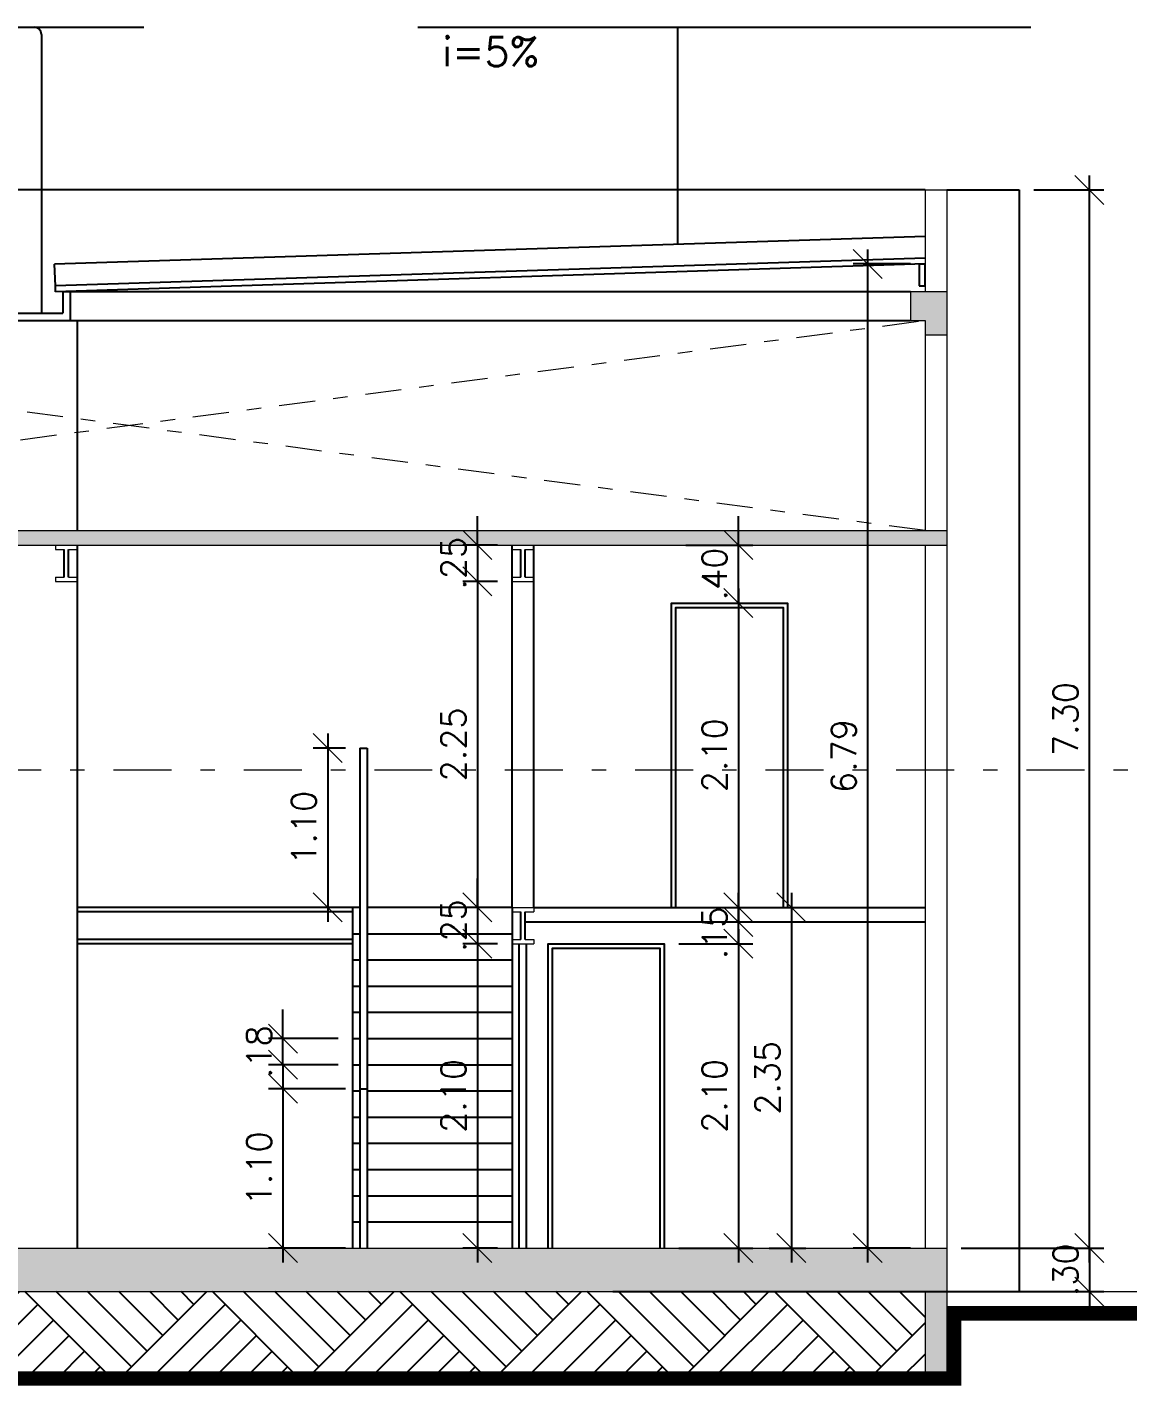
# Model space of a CAD drawing. Header units: millimetres. Extents: x 521 to 1055, y 261 to 520.
# Drawn here: x 887.71 to 895.3, y 453.61 to 462.98 of the extents above; entities that cross this region are included whole.
import ezdxf

# ---------------------------------------------------------------- set-up
doc = ezdxf.new("R2010")
doc.units = ezdxf.units.MM
doc.linetypes.add('CONTINU', pattern=[0])
doc.linetypes.add('DASHDOT', pattern=[1, 0.5, -0.25, 0, -0.25])
doc.layers.add('0.1', color=8, linetype='Continuous', lineweight=13)
doc.styles.add('ROMANS', font='romans')
doc.styles.get("Standard").update_dxf_attribs({"font": 'romans.shx'})
doc.dimstyles.new('Fares Eng - 50', dxfattribs={"dimscale": 2, "dimtxt": 0.085, "dimasz": 0.1, "dimexe": 0.05, "dimexo": 0.05, "dimgap": 0.04, "dimtad": 1, "dimzin": 4, "dimdsep": 46, "dimtxsty": 'ROMANS', "dimblk1": 'OBLIQUE', "dimblk2": 'OBLIQUE', "dimsah": 1, "dimcen": 0.05, "dimdle": 0.05, "dimclrd": 8, "dimclre": 8, "dimclrt": 8, "dimaunit": 1, "dimadec": 0, "dimazin": 0, "dimtfac": 1, "dimtix": 1, "dimtmove": 2, "dimatfit": 0, "dimldrblk": 'OPEN90', "dimfxl": 1, "dimtolj": 1, "dimtzin": 0, "dimarcsym": 0})

# ---------------------------------------------------------------- blocks, each defined once
blk = doc.blocks.new('_OBLIQUE')
at = {"color": 0, "linetype": 'ByBlock'}
blk.add_line((-0.5, -0.5), (0.5, 0.5), dxfattribs=at)
blk = doc.blocks.new('*D1841')
at = {"layer": '0.1', "color": 8, "linetype": 'CONTINU', "lineweight": -2, "transparency": 16777216}
for p, q in [((895.0368, 454.4565), (895.0368, 461.9565)), ((894.6523, 461.8565), (895.1368, 461.8565)), ((894.1523, 454.5565), (895.1368, 454.5565))]:
    blk.add_line(p, q, dxfattribs=at)
at = {"layer": 'DEFPOINTS', "color": 0, "linetype": 'CONTINU', "lineweight": -2, "transparency": 16777216}
for p in [(894.5523, 461.8565), (895.0368, 461.8565), (894.0523, 454.5565)]:
    blk.add_point(p, dxfattribs=at)
at = {"layer": '0.1', "color": 8, "linetype": 'CONTINU', "lineweight": -2, "transparency": 16777216, "xscale": 0.2, "yscale": 0.2, "zscale": 0.2}
for p, rotation in [((895.0368, 461.8565), 90), ((895.0368, 454.5565), 270)]:
    blk.add_blockref('_OBLIQUE', p, dxfattribs=dict(at, rotation=rotation))
at = {"layer": '0.1', "color": 8, "linetype": 'CONTINU', "lineweight": -2, "transparency": 16777216, "insert": (894.8718, 458.2065), "char_height": 0.17, "attachment_point": 5, "rotation": 90, "style": 'ROMANS'}
blk.add_mtext('\\A1;7.30', dxfattribs=at)
blk = doc.blocks.new('_Open90')
at = {"color": 0, "linetype": 'ByBlock', "lineweight": -2}
for p, q in [((-0.5, 0.5), (0, 0)), ((0, 0), (-1, 0)), ((0, 0), (-0.5, -0.5))]:
    blk.add_line(p, q, dxfattribs=at)
blk = doc.blocks.new('*D1842')
at = {"layer": '0.1', "color": 8, "linetype": 'CONTINU', "lineweight": -2, "transparency": 16777216}
for p, q in [((895.0368, 454.5565), (895.0368, 454.7565)), ((894.2523, 454.5565), (895.1368, 454.5565)), ((895.0368, 454.5565), (895.0368, 454.2565)), ((891.747, 454.2565), (895.1368, 454.2565)), ((895.0368, 454.2565), (895.0368, 454.0565))]:
    blk.add_line(p, q, dxfattribs=at)
at = {"layer": 'DEFPOINTS', "color": 0, "linetype": 'CONTINU', "lineweight": -2, "transparency": 16777216}
for p in [(894.1523, 454.5565), (891.647, 454.2565), (895.0368, 454.2565)]:
    blk.add_point(p, dxfattribs=at)
at = {"layer": '0.1', "color": 8, "linetype": 'CONTINU', "lineweight": -2, "transparency": 16777216, "xscale": 0.2, "yscale": 0.2, "zscale": 0.2}
for p, rotation in [((895.0368, 454.5565), 270), ((895.0368, 454.2565), 90)]:
    blk.add_blockref('_OBLIQUE', p, dxfattribs=dict(at, rotation=rotation))
at = {"layer": '0.1', "color": 8, "linetype": 'CONTINU', "lineweight": -2, "transparency": 16777216, "insert": (894.8718, 454.4065), "char_height": 0.17, "attachment_point": 5, "rotation": 90, "style": 'ROMANS'}
blk.add_mtext('\\A1;.30', dxfattribs=at)
blk = doc.blocks.new('*D1843')
at = {"layer": '0.1', "color": 8, "linetype": 'CONTINU', "lineweight": -2, "transparency": 16777216}
for p, q in [((893.5061, 461.4464), (893.5061, 454.4565)), ((893.8023, 461.3464), (893.4061, 461.3464)), ((893.8023, 454.5565), (893.4061, 454.5565))]:
    blk.add_line(p, q, dxfattribs=at)
at = {"layer": 'DEFPOINTS', "color": 0, "linetype": 'CONTINU', "lineweight": -2, "transparency": 16777216}
for p in [(893.9023, 461.3464), (893.5061, 454.5565), (893.9023, 454.5565)]:
    blk.add_point(p, dxfattribs=at)
at = {"layer": '0.1', "color": 8, "linetype": 'CONTINU', "lineweight": -2, "transparency": 16777216, "xscale": 0.2, "yscale": 0.2, "zscale": 0.2}
for p, rotation in [((893.5061, 461.3464), 90), ((893.5061, 454.5565), 270)]:
    blk.add_blockref('_OBLIQUE', p, dxfattribs=dict(at, rotation=rotation))
at = {"layer": '0.1', "color": 8, "linetype": 'CONTINU', "lineweight": -2, "transparency": 16777216, "insert": (893.3411, 457.9514), "char_height": 0.17, "attachment_point": 5, "rotation": 90, "style": 'ROMANS'}
blk.add_mtext('\\A1;6.79', dxfattribs=at)
blk = doc.blocks.new('*D3577')
at = {"layer": '0.1', "color": 8, "linetype": 'CONTINU', "lineweight": -2, "transparency": 16777216}
for p, q in [((892.6144, 456.7565), (892.6144, 454.4565)), ((892.2023, 456.6565), (892.7144, 456.6565)), ((892.2023, 454.5565), (892.7144, 454.5565))]:
    blk.add_line(p, q, dxfattribs=at)
at = {"layer": 'DEFPOINTS', "color": 0, "linetype": 'CONTINU', "lineweight": -2, "transparency": 16777216}
for p in [(892.1023, 456.6565), (892.1023, 454.5565), (892.6144, 454.5565)]:
    blk.add_point(p, dxfattribs=at)
at = {"layer": '0.1', "color": 8, "linetype": 'CONTINU', "lineweight": -2, "transparency": 16777216, "xscale": 0.2, "yscale": 0.2, "zscale": 0.2}
for p, rotation in [((892.6144, 456.6565), 90), ((892.6144, 454.5565), 270)]:
    blk.add_blockref('_OBLIQUE', p, dxfattribs=dict(at, rotation=rotation))
at = {"layer": '0.1', "color": 8, "linetype": 'CONTINU', "lineweight": -2, "transparency": 16777216, "insert": (892.4494, 455.6065), "char_height": 0.17, "attachment_point": 5, "rotation": 90, "style": 'ROMANS'}
blk.add_mtext('\\A1;2.10', dxfattribs=at)
blk = doc.blocks.new('*D3578')
at = {"layer": '0.1', "color": 8, "linetype": 'CONTINU', "lineweight": -2, "transparency": 16777216}
for p, q in [((892.6144, 456.8065), (892.6144, 457.0065)), ((892.2023, 456.8065), (892.7144, 456.8065)), ((892.6144, 456.6565), (892.6144, 456.8065)), ((892.2023, 456.6565), (892.7144, 456.6565)), ((892.6144, 456.6565), (892.6144, 456.4565))]:
    blk.add_line(p, q, dxfattribs=at)
at = {"layer": 'DEFPOINTS', "color": 0, "linetype": 'CONTINU', "lineweight": -2, "transparency": 16777216}
for p in [(892.1023, 456.8065), (892.6144, 456.8065), (892.1023, 456.6565)]:
    blk.add_point(p, dxfattribs=at)
at = {"layer": '0.1', "color": 8, "linetype": 'CONTINU', "lineweight": -2, "transparency": 16777216, "xscale": 0.2, "yscale": 0.2, "zscale": 0.2}
for p, rotation in [((892.6144, 456.8065), 270), ((892.6144, 456.6565), 90)]:
    blk.add_blockref('_OBLIQUE', p, dxfattribs=dict(at, rotation=rotation))
at = {"layer": '0.1', "color": 8, "linetype": 'CONTINU', "lineweight": -2, "transparency": 16777216, "insert": (892.4494, 456.7315), "char_height": 0.17, "attachment_point": 5, "rotation": 90, "style": 'ROMANS'}
blk.add_mtext('\\A1;.15', dxfattribs=at)
blk = doc.blocks.new('*D3579')
at = {"layer": '0.1', "color": 8, "linetype": 'CONTINU', "lineweight": -2, "transparency": 16777216}
for p, q in [((892.9798, 457.0065), (892.9798, 454.4565)), ((892.8264, 456.9065), (893.0798, 456.9065)), ((892.8264, 454.5565), (893.0798, 454.5565))]:
    blk.add_line(p, q, dxfattribs=at)
at = {"layer": 'DEFPOINTS', "color": 0, "linetype": 'CONTINU', "lineweight": -2, "transparency": 16777216}
for p in [(892.7264, 456.9065), (892.7264, 454.5565), (892.9798, 454.5565)]:
    blk.add_point(p, dxfattribs=at)
at = {"layer": '0.1', "color": 8, "linetype": 'CONTINU', "lineweight": -2, "transparency": 16777216, "xscale": 0.2, "yscale": 0.2, "zscale": 0.2}
for p, rotation in [((892.9798, 456.9065), 90), ((892.9798, 454.5565), 270)]:
    blk.add_blockref('_OBLIQUE', p, dxfattribs=dict(at, rotation=rotation))
at = {"layer": '0.1', "color": 8, "linetype": 'CONTINU', "lineweight": -2, "transparency": 16777216, "insert": (892.8148, 455.7315), "char_height": 0.17, "attachment_point": 5, "rotation": 90, "style": 'ROMANS'}
blk.add_mtext('\\A1;2.35', dxfattribs=at)
blk = doc.blocks.new('*D3580')
at = {"layer": '0.1', "color": 8, "linetype": 'CONTINU', "lineweight": -2, "transparency": 16777216}
for p, q in [((892.6144, 459.1065), (892.6144, 456.8065)), ((892.2523, 459.0065), (892.7144, 459.0065)), ((892.2523, 456.9065), (892.7144, 456.9065))]:
    blk.add_line(p, q, dxfattribs=at)
at = {"layer": 'DEFPOINTS', "color": 0, "linetype": 'CONTINU', "lineweight": -2, "transparency": 16777216}
for p in [(892.1523, 459.0065), (892.1523, 456.9065), (892.6144, 456.9065)]:
    blk.add_point(p, dxfattribs=at)
at = {"layer": '0.1', "color": 8, "linetype": 'CONTINU', "lineweight": -2, "transparency": 16777216, "xscale": 0.2, "yscale": 0.2, "zscale": 0.2}
for p, rotation in [((892.6144, 459.0065), 90), ((892.6144, 456.9065), 270)]:
    blk.add_blockref('_OBLIQUE', p, dxfattribs=dict(at, rotation=rotation))
at = {"layer": '0.1', "color": 8, "linetype": 'CONTINU', "lineweight": -2, "transparency": 16777216, "insert": (892.4494, 457.9565), "char_height": 0.17, "attachment_point": 5, "rotation": 90, "style": 'ROMANS'}
blk.add_mtext('\\A1;2.10', dxfattribs=at)
blk = doc.blocks.new('*D3581')
at = {"layer": '0.1', "color": 8, "linetype": 'CONTINU', "lineweight": -2, "transparency": 16777216}
for p, q in [((892.6144, 459.4065), (892.6144, 459.6065)), ((892.2523, 459.4065), (892.7144, 459.4065)), ((892.6144, 459.0065), (892.6144, 459.4065)), ((892.2523, 459.0065), (892.7144, 459.0065)), ((892.6144, 459.0065), (892.6144, 458.8065))]:
    blk.add_line(p, q, dxfattribs=at)
at = {"layer": 'DEFPOINTS', "color": 0, "linetype": 'CONTINU', "lineweight": -2, "transparency": 16777216}
for p in [(892.1523, 459.4065), (892.6144, 459.4065), (892.1523, 459.0065)]:
    blk.add_point(p, dxfattribs=at)
at = {"layer": '0.1', "color": 8, "linetype": 'CONTINU', "lineweight": -2, "transparency": 16777216, "xscale": 0.2, "yscale": 0.2, "zscale": 0.2}
for p, rotation in [((892.6144, 459.4065), 270), ((892.6144, 459.0065), 90)]:
    blk.add_blockref('_OBLIQUE', p, dxfattribs=dict(at, rotation=rotation))
at = {"layer": '0.1', "color": 8, "linetype": 'CONTINU', "lineweight": -2, "transparency": 16777216, "insert": (892.4494, 459.2065), "char_height": 0.17, "attachment_point": 5, "rotation": 90, "style": 'ROMANS'}
blk.add_mtext('\\A1;.40', dxfattribs=at)
blk = doc.blocks.new('*D3582')
at = {"layer": '0.1', "color": 8, "linetype": 'CONTINU', "lineweight": -2, "transparency": 16777216}
for p, q in [((890.8131, 459.4065), (890.8131, 459.6065)), ((890.9523, 459.4065), (890.7131, 459.4065)), ((890.8131, 459.4065), (890.8131, 459.1565)), ((890.9523, 459.1565), (890.7131, 459.1565)), ((890.8131, 459.1565), (890.8131, 458.9565))]:
    blk.add_line(p, q, dxfattribs=at)
at = {"layer": 'DEFPOINTS', "color": 0, "linetype": 'CONTINU', "lineweight": -2, "transparency": 16777216}
for p in [(891.0523, 459.4065), (890.8131, 459.1565), (891.0523, 459.1565)]:
    blk.add_point(p, dxfattribs=at)
at = {"layer": '0.1', "color": 8, "linetype": 'CONTINU', "lineweight": -2, "transparency": 16777216, "xscale": 0.2, "yscale": 0.2, "zscale": 0.2}
for p, rotation in [((890.8131, 459.4065), 270), ((890.8131, 459.1565), 90)]:
    blk.add_blockref('_OBLIQUE', p, dxfattribs=dict(at, rotation=rotation))
at = {"layer": '0.1', "color": 8, "linetype": 'CONTINU', "lineweight": -2, "transparency": 16777216, "insert": (890.6481, 459.2815), "char_height": 0.17, "attachment_point": 5, "rotation": 90, "style": 'ROMANS'}
blk.add_mtext('\\A1;.25', dxfattribs=at)
blk = doc.blocks.new('*D3583')
at = {"layer": '0.1', "color": 8, "linetype": 'CONTINU', "lineweight": -2, "transparency": 16777216}
for p, q in [((890.8131, 459.2565), (890.8131, 456.8065)), ((890.9523, 459.1565), (890.7131, 459.1565)), ((890.9523, 456.9065), (890.7131, 456.9065))]:
    blk.add_line(p, q, dxfattribs=at)
at = {"layer": 'DEFPOINTS', "color": 0, "linetype": 'CONTINU', "lineweight": -2, "transparency": 16777216}
for p in [(891.0523, 459.1565), (890.8131, 456.9065), (891.0523, 456.9065)]:
    blk.add_point(p, dxfattribs=at)
at = {"layer": '0.1', "color": 8, "linetype": 'CONTINU', "lineweight": -2, "transparency": 16777216, "xscale": 0.2, "yscale": 0.2, "zscale": 0.2}
for p, rotation in [((890.8131, 459.1565), 90), ((890.8131, 456.9065), 270)]:
    blk.add_blockref('_OBLIQUE', p, dxfattribs=dict(at, rotation=rotation))
at = {"layer": '0.1', "color": 8, "linetype": 'CONTINU', "lineweight": -2, "transparency": 16777216, "insert": (890.6481, 458.0315), "char_height": 0.17, "attachment_point": 5, "rotation": 90, "style": 'ROMANS'}
blk.add_mtext('\\A1;2.25', dxfattribs=at)
blk = doc.blocks.new('*D3584')
at = {"layer": '0.1', "color": 8, "linetype": 'CONTINU', "lineweight": -2, "transparency": 16777216}
for p, q in [((890.8131, 456.9065), (890.8131, 457.1065)), ((890.9523, 456.9065), (890.7131, 456.9065)), ((890.8131, 456.9065), (890.8131, 456.6565)), ((890.9523, 456.6565), (890.7131, 456.6565)), ((890.8131, 456.6565), (890.8131, 456.4565))]:
    blk.add_line(p, q, dxfattribs=at)
at = {"layer": 'DEFPOINTS', "color": 0, "linetype": 'CONTINU', "lineweight": -2, "transparency": 16777216}
for p in [(891.0523, 456.9065), (890.8131, 456.6565), (891.0523, 456.6565)]:
    blk.add_point(p, dxfattribs=at)
at = {"layer": '0.1', "color": 8, "linetype": 'CONTINU', "lineweight": -2, "transparency": 16777216, "xscale": 0.2, "yscale": 0.2, "zscale": 0.2}
for p, rotation in [((890.8131, 456.9065), 270), ((890.8131, 456.6565), 90)]:
    blk.add_blockref('_OBLIQUE', p, dxfattribs=dict(at, rotation=rotation))
at = {"layer": '0.1', "color": 8, "linetype": 'CONTINU', "lineweight": -2, "transparency": 16777216, "insert": (890.6481, 456.7815), "char_height": 0.17, "attachment_point": 5, "rotation": 90, "style": 'ROMANS'}
blk.add_mtext('\\A1;.25', dxfattribs=at)
blk = doc.blocks.new('*D3585')
at = {"layer": '0.1', "color": 8, "linetype": 'CONTINU', "lineweight": -2, "transparency": 16777216}
for p, q in [((890.8131, 456.7565), (890.8131, 454.4565)), ((890.9523, 456.6565), (890.7131, 456.6565)), ((890.9523, 454.5565), (890.7131, 454.5565))]:
    blk.add_line(p, q, dxfattribs=at)
at = {"layer": 'DEFPOINTS', "color": 0, "linetype": 'CONTINU', "lineweight": -2, "transparency": 16777216}
for p in [(891.0523, 456.6565), (890.8131, 454.5565), (891.0523, 454.5565)]:
    blk.add_point(p, dxfattribs=at)
at = {"layer": '0.1', "color": 8, "linetype": 'CONTINU', "lineweight": -2, "transparency": 16777216, "xscale": 0.2, "yscale": 0.2, "zscale": 0.2}
for p, rotation in [((890.8131, 456.6565), 90), ((890.8131, 454.5565), 270)]:
    blk.add_blockref('_OBLIQUE', p, dxfattribs=dict(at, rotation=rotation))
at = {"layer": '0.1', "color": 8, "linetype": 'CONTINU', "lineweight": -2, "transparency": 16777216, "insert": (890.6481, 455.6065), "char_height": 0.17, "attachment_point": 5, "rotation": 90, "style": 'ROMANS'}
blk.add_mtext('\\A1;2.10', dxfattribs=at)
blk = doc.blocks.new('*D3586')
at = {"layer": '0.1', "color": 8, "linetype": 'CONTINU', "lineweight": -2, "transparency": 16777216}
for p, q in [((889.4719, 456.0026), (889.4719, 456.2026)), ((889.8523, 456.0026), (889.3719, 456.0026)), ((889.4719, 455.8218), (889.4719, 456.0026)), ((889.8523, 455.8218), (889.3719, 455.8218)), ((889.4719, 455.8218), (889.4719, 455.6218))]:
    blk.add_line(p, q, dxfattribs=at)
at = {"layer": 'DEFPOINTS', "color": 0, "linetype": 'CONTINU', "lineweight": -2, "transparency": 16777216}
for p in [(889.4719, 456.0026), (889.9523, 456.0026), (889.9523, 455.8218)]:
    blk.add_point(p, dxfattribs=at)
at = {"layer": '0.1', "color": 8, "linetype": 'CONTINU', "lineweight": -2, "transparency": 16777216, "xscale": 0.2, "yscale": 0.2, "zscale": 0.2}
for p, rotation in [((889.4719, 456.0026), 270), ((889.4719, 455.8218), 90)]:
    blk.add_blockref('_OBLIQUE', p, dxfattribs=dict(at, rotation=rotation))
at = {"layer": '0.1', "color": 8, "linetype": 'CONTINU', "lineweight": -2, "transparency": 16777216, "insert": (889.3069, 455.9122), "char_height": 0.17, "attachment_point": 5, "rotation": 90, "style": 'ROMANS'}
blk.add_mtext('\\A1;.18', dxfattribs=at)
blk = doc.blocks.new('*D3587')
at = {"layer": '0.1', "color": 8, "linetype": 'CONTINU', "lineweight": -2, "transparency": 16777216}
for p, q in [((889.7808, 458.1065), (889.7808, 456.8065)), ((889.9023, 458.0065), (889.6808, 458.0065)), ((889.9023, 456.9065), (889.6808, 456.9065))]:
    blk.add_line(p, q, dxfattribs=at)
at = {"layer": 'DEFPOINTS', "color": 0, "linetype": 'CONTINU', "lineweight": -2, "transparency": 16777216}
for p in [(890.0023, 458.0065), (889.7808, 456.9065), (890.0023, 456.9065)]:
    blk.add_point(p, dxfattribs=at)
at = {"layer": '0.1', "color": 8, "linetype": 'CONTINU', "lineweight": -2, "transparency": 16777216, "xscale": 0.2, "yscale": 0.2, "zscale": 0.2}
for p, rotation in [((889.7808, 458.0065), 90), ((889.7808, 456.9065), 270)]:
    blk.add_blockref('_OBLIQUE', p, dxfattribs=dict(at, rotation=rotation))
at = {"layer": '0.1', "color": 8, "linetype": 'CONTINU', "lineweight": -2, "transparency": 16777216, "insert": (889.6158, 457.4565), "char_height": 0.17, "attachment_point": 5, "rotation": 90, "style": 'ROMANS'}
blk.add_mtext('\\A1;1.10', dxfattribs=at)
blk = doc.blocks.new('*D3588')
at = {"layer": '0.1', "color": 8, "linetype": 'CONTINU', "lineweight": -2, "transparency": 16777216}
for p, q in [((889.4719, 455.7565), (889.4719, 454.4565)), ((889.9023, 455.6565), (889.3719, 455.6565)), ((889.9023, 454.5565), (889.3719, 454.5565))]:
    blk.add_line(p, q, dxfattribs=at)
at = {"layer": 'DEFPOINTS', "color": 0, "linetype": 'CONTINU', "lineweight": -2, "transparency": 16777216}
for p in [(890.0023, 455.6565), (889.4719, 454.5565), (890.0023, 454.5565)]:
    blk.add_point(p, dxfattribs=at)
at = {"layer": '0.1', "color": 8, "linetype": 'CONTINU', "lineweight": -2, "transparency": 16777216, "xscale": 0.2, "yscale": 0.2, "zscale": 0.2}
for p, rotation in [((889.4719, 455.6565), 90), ((889.4719, 454.5565), 270)]:
    blk.add_blockref('_OBLIQUE', p, dxfattribs=dict(at, rotation=rotation))
at = {"layer": '0.1', "color": 8, "linetype": 'CONTINU', "lineweight": -2, "transparency": 16777216, "insert": (889.3069, 455.1065), "char_height": 0.17, "attachment_point": 5, "rotation": 90, "style": 'ROMANS'}
blk.add_mtext('\\A1;1.10', dxfattribs=at)

msp = doc.modelspace()

# ---------------------------------------------------------------- hatches: boundary and pattern name
at = {"layer": '0.1'}
h = msp.add_hatch(dxfattribs=at)
h.set_pattern_fill('AR-CONC', scale=0.0015, style=0)
h.set_pattern_definition([(50, (2.50527, -1.5628), (0.273277003, -0.02390863), [0.028575, -0.314325]), (355, (2.50527, -1.5628), (-0.05286424, 0.286584964), [0.02286, -0.25146]), (100.451, (2.52804, -1.56478), (0.22041375, 0.26267503), [0.024285, -0.267135]), (46.1842, (2.50527, -1.4866), (0.40661856, -0.06306349), [0.0428625, -0.4714875]), (96.6356, (2.53915, -1.49184), (0.35610635, 0.37113833), [0.0364275, -0.4007025]), (351.184, (2.50527, -1.4866), (0.3561069, 0.37113768), [0.03429, -0.37719]), (21, (2.54337, -1.50564), (0.22742232, -0.15339828), [0.028575, -0.314325]), (326, (2.54337, -1.50564), (0.09270304, 0.27628195), [0.02286, -0.25146]), (71.4514, (2.56232, -1.51842), (0.320124736, 0.12288429), [0.024285, -0.267135]), (37.5, (2.50527, -1.56279), (0.004632905, 0.126832558), [0, -0.248412, 0, -0.25527, 0, -0.2524125]), (7.5, (2.50527, -1.56279), (0.100229494, 0.150270862), [0, -0.145542, 0, -0.242697, 0, -0.0962025]), (327.5, (2.4203, -1.56279), (0.203385893, -0.008593116), [0, -0.09525, 0, -0.29718, 0, -0.394335]), (317.5, (2.3822, -1.56279), (0.222193772, 0.038139737), [0, -0.123825, 0, -0.197358, 0, -0.280035])])
h.paths.add_polyline_path([(894.05229, 454.55646), (878.83808, 454.55646), (878.83808, 454.25646), (882.65229, 454.25646), (882.65229, 453.65646), (882.90229, 453.65646), (882.90229, 454.25646), (893.90229, 454.25646), (893.90229, 453.65646), (894.05229, 453.65646)])
h.paths.add_polyline_path([(894.05229, 461.15646), (893.80229, 461.15646), (893.80229, 460.95646), (893.90229, 460.95646), (893.90229, 460.85646), (894.05229, 460.85646)])
at = {"layer": '0.1', "linetype": 'CONTINU', "lineweight": -2}
h = msp.add_hatch(dxfattribs=at)
h.set_pattern_fill('AR-CONC', color=8, scale=0.0015, style=0)
h.set_pattern_definition([(50, (882.6523, 459.06491), (0.273277, -0.0239086), [0.028575, -0.314325]), (355, (882.6523, 459.0649), (-0.052864, 0.286585), [0.02286, -0.25146]), (100.451, (882.67507, 459.06292), (0.220414, 0.262675), [0.024285, -0.267135]), (46.1842, (882.6523, 459.1411), (0.406619, -0.063063), [0.042862, -0.471488]), (96.6356, (882.68618, 459.13586), (0.356106, 0.371138), [0.036428, -0.400703]), (351.184, (882.6523, 459.1411), (0.356107, 0.371138), [0.03429, -0.37719]), (21, (882.6904, 459.12206), (0.2274223, -0.1533983), [0.028575, -0.314325]), (326, (882.6904, 459.12206), (0.092703, 0.276282), [0.02286, -0.25146]), (71.4514, (882.70934, 459.10928), (0.320125, 0.122884), [0.024285, -0.267135]), (37.5, (882.65229, 459.06491), (0.0046329, 0.1268326), [0, -0.248412, 0, -0.25527, 0, -0.2524125]), (7.5, (882.65229, 459.06491), (0.1002295, 0.1502709), [0, -0.145542, 0, -0.242697, 0, -0.0962025]), (327.5, (882.56733, 459.06491), (0.2033859, -0.0085931), [0, -0.09525, 0, -0.29718, 0, -0.394335]), (317.5, (882.52923, 459.06491), (0.2221938, 0.0381397), [0, -0.123825, 0, -0.197358, 0, -0.280035])])
h.paths.add_polyline_path([(882.65229, 459.50646), (882.65229, 459.40646), (894.05229, 459.40646), (894.05229, 459.50646)])
h.paths.add_polyline_path([(890.77562, 459.06491), (890.77562, 459.49801), (890.52062, 459.49801), (890.52062, 459.06491)], flags=9)
h = msp.add_hatch(dxfattribs=at)
h.set_pattern_fill('AR-PARQ1', color=8, scale=0.003, angle=45, style=0)
h.set_pattern_definition([(135, (2.5053, -1.5628), (-1.2931569, 0), [0.9144, -0.9144]), (135, (2.613, -1.455), (-1.2931569, 0), [0.9144, -0.9144]), (135, (2.7208, -1.3473), (-1.2931569, 0), [0.9144, -0.9144]), (135, (2.8286, -1.2395), (-1.2931569, 0), [0.9144, -0.9144]), (135, (2.9363, -1.1317), (-1.2931569, 0), [0.9144, -0.9144]), (135, (3.0441, -1.024), (-1.2931569, 0), [0.9144, -0.9144]), (135, (3.15185, -0.9162), (-1.2931569, 0), [0.9144, -0.9144]), (45, (1.8587, -0.9162), (1.2931569, 0), [0.9144, -0.9144]), (45, (1.7509, -0.80845), (1.2931569, 0), [0.9144, -0.9144]), (45, (1.6432, -0.7007), (1.2931569, 0), [0.9144, -0.9144]), (45, (1.5354, -0.5929), (1.2931569, 0), [0.9144, -0.9144]), (45, (1.4276, -0.4852), (1.2931569, 0), [0.9144, -0.9144]), (45, (1.3199, -0.3774), (1.2931569, 0), [0.9144, -0.9144]), (45, (1.2121, -0.2696), (1.2931569, 0), [0.9144, -0.9144])])
h.paths.add_polyline_path([(878.83808, 454.25646), (869.23295, 454.25646), (869.23295, 453.65646), (878.83808, 453.65646)])
h.paths.add_polyline_path([(882.65229, 454.25646), (878.83808, 454.25646), (878.83808, 453.65646), (882.65229, 453.65646)])
h.paths.add_polyline_path([(893.90229, 454.25646), (882.90229, 454.25646), (882.90229, 453.65646), (893.90229, 453.65646)])

# ---------------------------------------------------------------- linework, layer by layer
at = {"layer": '0.1', "color": 8, "linetype": 'CONTINU', "lineweight": -2}
for p, q in [((886.76846, 462.97974), (888.51167, 462.97974)), ((890.40135, 462.97974), (894.63313, 462.97974)), ((892.19456, 462.97974), (892.19456, 461.48195)), ((887.80482, 462.92974), (887.80482, 461.00646)), ((893.90229, 461.85646), (882.90229, 461.85646)), ((894.05229, 461.85646), (894.55229, 461.85646)), ((894.55229, 461.85646), (894.55229, 454.25646)), ((893.90229, 461.53645), (887.89623, 461.34477)), ((893.90229, 461.38637), (887.90102, 461.19484)), ((887.90102, 461.19484), (887.89623, 461.34477)), ((893.90229, 461.34635), (887.90229, 461.15486)), ((887.90229, 461.15486), (887.90102, 461.19484)), ((887.95229, 461.15646), (887.95229, 461.00646)), ((887.95229, 461.15646), (888.00229, 461.15646)), ((888.00229, 461.15646), (893.80229, 461.15646)), ((888.00229, 461.15646), (888.00229, 460.95646)), ((887.60229, 461.00646), (887.95229, 461.00646)), ((887.55229, 460.95646), (888.00229, 460.95646)), ((888.00229, 460.95646), (893.80229, 460.95646)), ((888.05229, 460.95646), (888.05229, 459.50646)), ((888.05229, 459.40646), (888.05229, 454.55646)), ((891.05229, 456.90646), (891.05229, 459.40646)), ((891.20229, 456.90646), (891.20229, 459.40646)), ((887.96229, 459.18646), (887.96229, 459.37646)), ((887.99229, 459.18646), (887.99229, 459.37646)), ((891.11229, 459.18646), (891.11229, 459.37646)), ((891.14229, 459.18646), (891.14229, 459.37646)), ((890.00229, 458.00646), (890.00229, 454.55646)), ((890.00229, 458.00646), (890.05229, 458.00646)), ((890.05229, 458.00646), (890.05229, 454.55646)), ((889.95229, 456.90646), (888.05229, 456.90646)), ((889.95229, 456.87646), (888.05229, 456.87646)), ((889.95229, 456.90646), (889.95229, 454.55646)), ((890.00229, 456.90646), (889.95229, 456.90646)), ((891.05229, 456.90646), (890.05229, 456.90646)), ((891.05229, 456.90646), (891.05229, 454.55646)), ((891.11229, 456.68646), (891.11229, 456.87646)), ((891.14229, 456.68646), (891.14229, 456.87646)), ((891.20229, 456.90646), (893.90229, 456.90646)), ((891.14229, 456.80646), (893.90229, 456.80646)), ((889.95229, 456.68646), (888.05229, 456.68646)), ((889.95229, 456.72569), (890.00229, 456.72569)), ((890.05229, 456.72569), (891.05229, 456.72569)), ((889.95229, 456.65646), (888.05229, 456.65646)), ((891.10229, 454.55646), (891.10229, 456.65646)), ((891.15229, 454.55646), (891.15229, 456.65646)), ((889.95229, 456.54492), (890.00229, 456.54492)), ((890.05229, 456.54492), (891.05229, 456.54492)), ((889.95229, 456.36415), (890.00229, 456.36415)), ((890.05229, 456.36415), (891.05229, 456.36415)), ((889.95229, 456.18338), (890.00229, 456.18338)), ((890.05229, 456.18338), (891.05229, 456.18338)), ((889.95229, 456.00261), (890.00229, 456.00261)), ((890.05229, 456.00261), (891.05229, 456.00261)), ((889.95229, 455.82184), (890.00229, 455.82184)), ((890.05229, 455.82184), (891.05229, 455.82184)), ((889.95229, 455.64108), (890.00229, 455.64108)), ((890.00229, 455.65646), (890.05229, 455.65646)), ((890.05229, 455.64108), (891.05229, 455.64108)), ((889.95229, 455.46031), (890.00229, 455.46031)), ((890.05229, 455.46031), (891.05229, 455.46031)), ((889.95229, 455.27954), (890.00229, 455.27954)), ((890.05229, 455.27954), (891.05229, 455.27954)), ((889.95229, 455.09877), (890.00229, 455.09877)), ((890.05229, 455.09877), (891.05229, 455.09877)), ((889.95229, 454.918), (890.00229, 454.918)), ((890.05229, 454.918), (891.05229, 454.918)), ((889.95229, 454.73723), (890.00229, 454.73723)), ((890.05229, 454.73723), (891.05229, 454.73723))]:
    msp.add_line(p, q, dxfattribs=at)
at = {"layer": '0.1', "color": 7}
for p, q in [((893.90229, 461.85646), (893.90229, 461.15646)), ((893.90229, 461.85646), (894.05229, 461.85646)), ((894.05229, 461.85646), (894.05229, 453.65646)), ((893.80229, 461.15646), (893.80229, 460.95646)), ((893.80229, 461.15646), (894.05229, 461.15646)), ((893.80229, 460.95646), (893.90229, 460.95646)), ((893.90229, 460.95646), (893.90229, 459.50646)), ((893.90229, 460.85646), (894.05229, 460.85646)), ((882.65229, 459.50646), (894.05229, 459.50646)), ((882.65229, 459.40646), (894.05229, 459.40646)), ((893.90229, 459.40646), (893.90229, 454.55646)), ((824.65229, 454.55646), (894.05229, 454.55646)), ((882.90229, 454.25646), (893.90229, 454.25646)), ((893.90229, 454.25646), (893.90229, 453.65646)), ((894.05229, 454.25646), (896.49153, 454.25646))]:
    msp.add_line(p, q, dxfattribs=at)
at = {"layer": '0.1', "color": 8, "linetype": 'DASHDOT', "ltscale": 0.5}
for p, q in [((893.90229, 459.50646), (882.90229, 460.95646)), ((882.90229, 459.50646), (893.90229, 460.95646))]:
    msp.add_line(p, q, dxfattribs=at)
at = {"layer": '0.1', "color": 8}
for p, q in [((887.90229, 459.40646), (887.90229, 459.37646)), ((887.90229, 459.40646), (888.05229, 459.40646)), ((888.05229, 459.40646), (888.05229, 459.37646)), ((891.05229, 459.40646), (891.05229, 459.37646)), ((891.05229, 459.40646), (891.20229, 459.40646)), ((891.20229, 459.40646), (891.20229, 459.37646)), ((887.90229, 459.37646), (887.96229, 459.37646)), ((887.99229, 459.37646), (888.05229, 459.37646)), ((891.05229, 459.37646), (891.11229, 459.37646)), ((891.14229, 459.37646), (891.20229, 459.37646)), ((887.90229, 459.18646), (887.90229, 459.15646)), ((887.90229, 459.18646), (887.96229, 459.18646)), ((887.90229, 459.15646), (888.05229, 459.15646)), ((887.99229, 459.18646), (888.05229, 459.18646)), ((888.05229, 459.18646), (888.05229, 459.15646)), ((891.05229, 459.18646), (891.05229, 459.15646)), ((891.05229, 459.18646), (891.11229, 459.18646)), ((891.05229, 459.15646), (891.20229, 459.15646)), ((891.14229, 459.18646), (891.20229, 459.18646)), ((891.20229, 459.18646), (891.20229, 459.15646)), ((891.05229, 456.90646), (891.05229, 456.87646)), ((891.05229, 456.90646), (891.20229, 456.90646)), ((891.05229, 456.87646), (891.11229, 456.87646)), ((891.14229, 456.87646), (891.20229, 456.87646)), ((891.20229, 456.90646), (891.20229, 456.87646)), ((891.05229, 456.68646), (891.05229, 456.65646)), ((891.05229, 456.68646), (891.11229, 456.68646)), ((891.14229, 456.68646), (891.20229, 456.68646)), ((891.20229, 456.68646), (891.20229, 456.65646)), ((891.05229, 456.65646), (891.20229, 456.65646))]:
    msp.add_line(p, q, dxfattribs=at)
at = {"layer": '0.1', "color": 8, "linetype": 'DASHDOT', "ltscale": 0.8}
msp.add_line((882.90229, 457.85646), (899.12967, 457.85646), dxfattribs=at)
at = {"layer": '0.1', "color": 8, "linetype": 'CONTINU', "lineweight": -2}
msp.add_lwpolyline([(893.86229, 461.19508), (893.90229, 461.19508), (893.90229, 461.34508), (893.86229, 461.34508)], close=True, dxfattribs=at)
for points in [[(892.15229, 456.90646), (892.15229, 459.00646), (892.95229, 459.00646), (892.95229, 456.90646)], [(892.18229, 456.90646), (892.18229, 458.97646), (892.92229, 458.97646), (892.92229, 456.90646)], [(891.30229, 454.55646), (891.30229, 456.65646), (892.10229, 456.65646), (892.10229, 454.55646)], [(891.33229, 454.55646), (891.33229, 456.62646), (892.07229, 456.62646), (892.07229, 454.55646)]]:
    msp.add_lwpolyline(points, dxfattribs=at)
at = {"layer": '0.1', "color": 8, "linetype": 'CONTINU', "lineweight": -2, "const_width": 0.1, "flags": 128}
msp.add_lwpolyline([(896.49153, 454.10646), (894.10229, 454.10646), (894.10229, 453.65646), (806.35229, 453.65646), (806.35229, 454.10646), (804.81063, 454.10646)], dxfattribs=at)
at = {"layer": '0.1', "color": 8, "linetype": 'CONTINU', "lineweight": -2}
msp.add_arc((887.75482, 462.92974), 0.05, 360, 90, dxfattribs=at)

# ---------------------------------------------------------------- texts
at = {"layer": '0.1', "color": 8}
msp.add_text('i=5%', height=0.2, dxfattribs=at).set_placement((890.57126, 462.71043))

# ---------------------------------------------------------------- dimensions: what is measured, and where the dimension line sits
at = {"layer": '0.1', "color": 8, "linetype": 'CONTINU', "lineweight": -2}
for base, p1, p2, picture, middle in [((895.03676, 461.85646), (894.05229, 454.55646), (894.55229, 461.85646), '*D1841', (894.87176, 458.20646)), ((893.5061, 454.55646), (893.90229, 461.34635), (893.90229, 454.55646), '*D1843', (893.3411, 457.95141)), ((890.81312, 459.15646), (891.05229, 459.40646), (891.05229, 459.15646), '*D3582', (890.64812, 459.28146)), ((892.61443, 459.40646), (892.15229, 459.00646), (892.15229, 459.40646), '*D3581', (892.44943, 459.20646)), ((890.81312, 456.90646), (891.05229, 459.15646), (891.05229, 456.90646), '*D3583', (890.64812, 458.03146)), ((892.61443, 456.90646), (892.15229, 459.00646), (892.15229, 456.90646), '*D3580', (892.44943, 457.95646)), ((889.7808, 456.90646), (890.00229, 458.00646), (890.00229, 456.90646), '*D3587', (889.6158, 457.45646)), ((890.81312, 456.65646), (891.05229, 456.90646), (891.05229, 456.65646), '*D3584', (890.64812, 456.78146)), ((892.61443, 456.80646), (892.10229, 456.65646), (892.10229, 456.80646), '*D3578', (892.44943, 456.73146)), ((892.97975, 454.55646), (892.72639, 456.90646), (892.72639, 454.55646), '*D3579', (892.81475, 455.73146)), ((890.81312, 454.55646), (891.05229, 456.65646), (891.05229, 454.55646), '*D3585', (890.64812, 455.60646)), ((892.61443, 454.55646), (892.10229, 456.65646), (892.10229, 454.55646), '*D3577', (892.44943, 455.60646)), ((889.47187, 456.00261), (889.95229, 455.82184), (889.95229, 456.00261), '*D3586', (889.30687, 455.91223)), ((889.47187, 454.55646), (890.00229, 455.65646), (890.00229, 454.55646), '*D3588', (889.30687, 455.10646)), ((895.03676, 454.25646), (894.15229, 454.55646), (891.64703, 454.25646), '*D1842', (894.87176, 454.40646))]:
    dim = msp.add_linear_dim(base=base, p1=p1, p2=p2, angle=90, dimstyle='Fares Eng - 50', dxfattribs=at)
    dim.commit()
    dim.dimension.update_dxf_attribs({"geometry": picture, "text_midpoint": middle})

doc.saveas('drawing.dxf')
